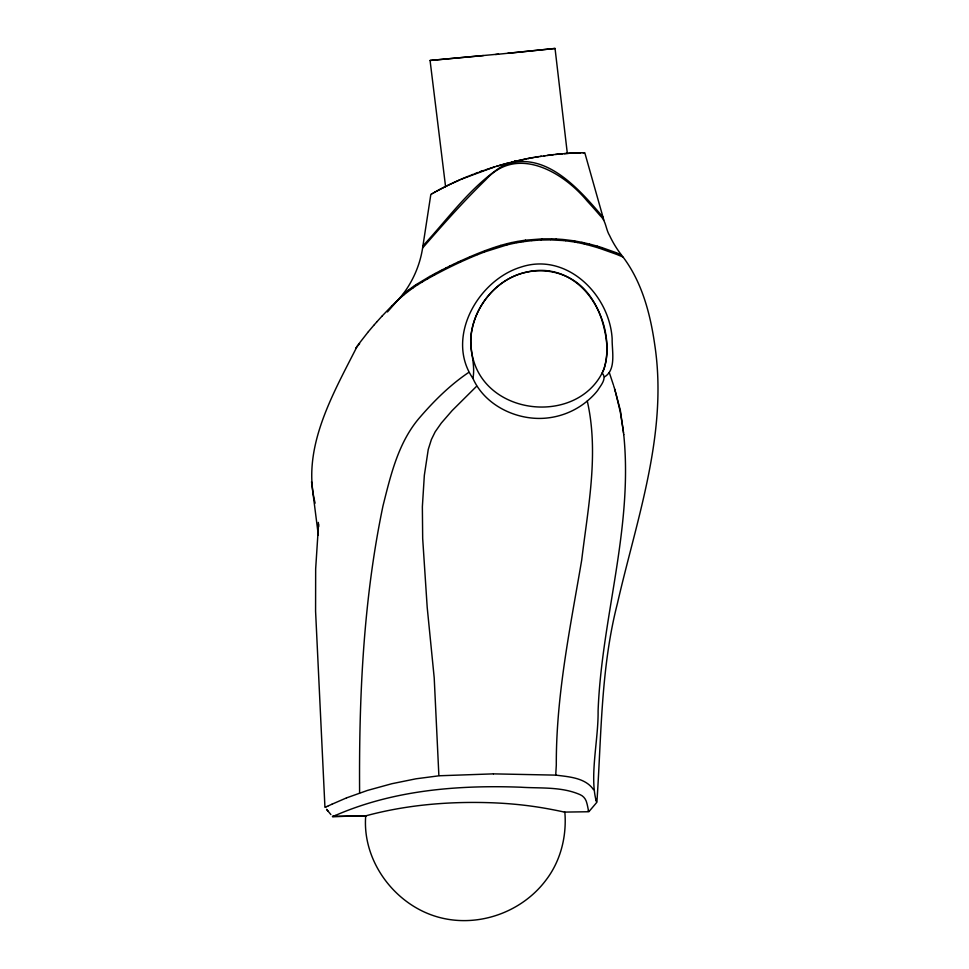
<?xml version="1.0" encoding="UTF-8"?>
<svg xmlns="http://www.w3.org/2000/svg" width="969" height="969" viewBox="0 0 969 969"><rect width="100%" height="100%" fill="white"/><g stroke="black" fill="none" stroke-linecap="round" stroke-linejoin="round"><path stroke-width="1.45" d="M318.559 524.168L315.664 568.851L315.579 611.257L324.942 807.347L326.056 806.838M601.906 320.097C607.054 337.03 609.998 356.459 602.173 373.017C607.284 378.516 600.683 385.48 597.582 390.543C594.542 394.468 590.957 397.956 587.153 401.13C576.216 410.25 562.626 416.089 548.502 417.845C518.948 421.685 485.251 406.35 472.945 378.407C475.936 362.418 468.027 346.829 471.697 330.877C473.078 323.04 475.84 315.482 479.631 308.505C487.322 294.503 499.301 282.633 514.006 276.177C531.896 268.207 553.481 268.994 570.608 278.575M432.041 193.715L430.842 194.381L422.641 247.785C420.037 264.888 412.964 281.276 402.365 294.951L387.455 311.945M604.62 376.796C616.575 369.819 611.827 350.245 612.154 338.859C609.622 294.782 566.817 252.073 521.237 266.996C477.814 280.029 445.025 338.011 472.945 378.407M357.488 345.667C333.348 393.462 301.202 447.775 315.119 503.165M358.033 344.928L368.329 331.737M368.45 331.592L373.792 325.318M374.058 325.015L376.614 322.108M355.696 348.162L359.632 343.668M376.711 321.999L381.931 316.221M382.065 316.076L391.561 306.192M391.621 306.131L395.994 301.892M422.993 245.763C448.417 218.425 471.079 185.83 503.165 165.517C544.312 148.79 578.856 188.701 603.021 217.213M396.079 301.819L400.161 298.077M476.663 386.207L452.123 410.602L441.295 423.09L435.166 431.835L431.387 439.551L428.25 449.459L424.337 475.331L422.363 506.751L422.678 538.449L427.196 607.309L434.209 677.852L438.884 775.818L416.016 778.797L391.876 783.715L367.517 790.413L346.527 797.887M400.258 297.992L403.819 294.927M402.462 294.879L403.698 293.837M404.025 294.758L410.456 289.743M404.025 293.559L405.514 292.347M405.611 292.275L408.179 290.264M408.458 290.058L410.505 288.532M410.783 289.513L413.085 287.878M411.147 288.059L414.308 285.843M422.702 247.882C442.785 224.82 463.57 201.273 485.723 179.798C517.01 144.805 563.195 172.01 587.178 201.031C591.611 205.84 595.959 210.745 600.211 215.712C606.109 220.787 605.71 229.29 609.634 235.637C612.808 242.395 616.72 248.815 621.262 254.738C641.49 280.198 650.175 312.914 654.717 344.576C668.21 432.998 636.803 518.56 617.41 603.517C600.707 668.392 601.47 735.871 596.88 802.271L588.837 811.743L564.406 812.095M413.182 287.805L416.185 285.77M414.49 285.722L416.21 284.571M416.282 284.523L429.606 276.528M468.705 372.435C449.737 385.19 433.397 401.541 418.596 418.85C398.041 443.414 390.58 475.634 382.973 505.951C363.302 600.126 358.905 697.014 359.608 792.993M417.033 285.213L417.809 284.716M417.918 284.644L422.448 281.834M422.557 281.773L427.62 278.818M427.704 278.781L431.92 276.431M431.992 193.727L433.373 192.964M433.3 193.001L433.906 192.661M433.833 192.71L434.487 192.346M429.655 276.504L431.871 275.281M434.403 192.395L435.747 191.644M434.996 192.056L437.14 190.893M432.029 276.371L434.584 274.99M436.304 191.353L437.867 190.505M432.622 274.869L435.202 273.488M434.924 274.796L445.146 269.479M437.722 190.578L441.028 188.834M435.36 273.403L440.205 270.86M438.46 190.178L444.565 187.017M440.459 270.726L442.252 269.806M441.707 188.483L445.91 186.339M498.563 54.119L430.066 60.466L445.558 186.52M442.336 269.757L444.747 268.546M445.401 269.346L453.104 265.542M445.352 268.231L446.067 267.88M445.498 186.557L446.455 186.072M445.316 186.642L448.393 185.115M446.164 267.832L449.955 265.954M446.709 185.939L447.412 185.6M447.823 185.394L449.386 184.631M450.052 265.906L454.425 263.798M448.744 184.946L451.639 183.553M453.31 265.445L460.566 262.018M449.798 184.437L463.776 178.114M454.497 263.762L458.216 262.005M452.305 183.238L453.02 182.911M458.313 261.969L460.578 260.915M453.746 182.56L456.993 181.07M460.893 260.782L470.122 256.688M460.917 261.86L471.188 257.318M457.84 180.694L459.73 179.859M331.979 804.209L346.466 797.911M331.858 804.27L328.418 805.808M328.103 805.942L325.984 806.874M460.881 179.35L493.984 167.068M507.744 53.331L555.043 48.45L567.325 153.405M470.365 256.591L477.475 253.624M471.503 257.185L477.523 254.69M464.854 177.654L465.956 177.194M467.094 176.721L468.245 176.261M477.669 253.551L484.488 250.874M477.729 254.605L484.452 251.988M469.42 175.777L470.619 175.304M366.403 815.728L332.512 816.552L334.644 815.741M471.83 174.82L473.078 174.335M335.262 815.498C393.559 790.074 457.913 784.902 520.777 787.216C540.508 788.5 561.657 786.477 580.213 794.713C583.738 796.239 586.063 799.486 586.839 803.156C587.287 804.246 589.116 813.815 588.365 810.593M335.322 815.474L332.912 816.395M474.338 173.851L478.226 172.397M484.815 250.741L494.093 247.446M484.718 251.892L506.92 244.915M479.57 171.913L483.676 170.447M480.915 171.416L482.296 170.932M485.081 169.963L498.211 165.784M494.905 247.18L500.67 245.399M496.625 166.256L508.786 162.865M365.713 815.862C362.261 858.207 390.846 899.595 430.297 914.518C471.431 930.095 520.159 914.893 546.25 879.743C560.821 860.545 566.804 836.029 564.854 812.192C563.704 811.937 562.553 811.695 561.39 811.441C557.49 810.605 553.578 809.83 549.641 809.103C530.564 805.518 511.196 803.483 491.792 802.768C449.446 801.254 406.701 804.767 365.713 815.862L332.512 816.552M500.876 245.339L507.296 243.594M499.301 165.469L507.429 163.216M508.798 162.865L516.211 161.048M511.559 162.162L526.688 158.783M506.969 244.903L508.907 244.43M507.55 243.534L511.814 242.541M514.224 161.508L515.605 161.181M514.781 161.375L528.044 158.516M508.967 244.418L514.2 243.267M511.85 242.541L516.962 241.511M514.26 243.255L516.501 242.819M530.782 158.008L527.887 158.553L533.544 157.499M517.01 242.722L520.716 242.08M517.313 241.438L525.452 240.179M532.102 157.765L536.232 157.039M534.767 157.293L538.861 156.615M537.407 156.845L553.723 154.616M520.765 242.068L523.03 241.729M554.983 48.462L495.607 54.506M540.133 156.421L541.392 156.227M523.09 241.717L531.811 240.663M543.839 155.864L545.087 155.694M547.376 155.379L552.73 154.725M525.501 240.179L542.252 238.871M553.529 154.64L559.137 154.071M555.6 154.422L558.192 154.156M483.422 55.56L430.066 60.466M558.992 154.083L562.504 153.768M531.908 240.651L533.98 240.469M559.767 154.01L569.057 153.296M439.611 775.757L493.33 773.868M534.089 240.469L535.215 240.373M564.212 153.635L565.581 153.526M535.324 240.373L537.238 240.239M565.969 153.502L566.623 153.453M566.901 153.441L570.789 153.199M537.335 240.227L541.162 240.033M569.711 153.259L573.987 153.029M571.395 153.163L576.131 152.945M574.52 153.005L577.439 152.896M576.591 152.92L578.045 152.872M541.271 240.033L550.368 239.888M577.863 152.884L578.638 152.86M578.457 152.86L579.208 152.836M579.026 152.848L579.741 152.823M579.571 152.823L580.746 152.799M542.301 238.871L551.446 238.834M580.092 152.811L583.096 152.751M582.975 152.751L584.234 152.727M583.81 152.739L584.779 152.727L603.82 220.06M493.5 773.868L555.734 775.127L556.303 765.001C556.049 695.706 570.147 628.069 581.691 560.155C587.953 507.72 599.145 453.419 587.275 401.033M550.949 239.9L563.098 240.53M551.785 238.834L556.145 239.004M556.218 239.004L563.025 239.476M556.085 775.164C569.082 776.811 585.555 777.816 593.512 789.687M563.28 240.542L565.642 240.784M563.461 239.525L572.727 240.663M565.823 240.797L574.774 242.044M572.861 240.687L574.702 240.978M574.835 241.002L581.86 242.311M574.92 242.068L577.524 242.541M577.597 242.553L584.198 243.958M581.969 242.335L584.028 242.783M584.089 242.795L589.358 244.031M584.271 243.97L586.887 244.624M589.588 244.079L597.219 246.138M586.96 244.636L596.807 247.422M597.243 246.15L599.29 246.768M596.916 247.458L599.484 248.27M599.811 246.925L601.967 247.628M599.508 248.282L616.066 254.157M601.979 247.628L615.787 252.534M616.587 254.362L622.788 256.918M616.211 252.691L621.008 254.702M571.528 279.108C586.451 287.66 596.189 303.043 601.555 319.043M330.877 814.566L326.577 809.321L327.97 811.017M623.697 434.221C633.363 527.633 601.567 618.174 598.091 710.943C598.515 739.759 589.261 776.448 596.444 801.86M609.283 372.508L613.425 384.996M614.491 388.521L620.33 410.178L623.733 434.548M613.643 385.698L614.285 387.818M614.588 388.872L615.472 391.924M473.078 358.784C488.328 417.421 580.249 424.785 604.05 368.971C617.822 321.708 580.831 258.735 526.131 272.241C489.272 280.198 462.734 321.89 473.005 358.53M615.654 392.602L615.848 393.281M616.03 393.971L620.33 412.188L623.188 429.909M595.971 798.904L596.165 800.224M311.521 481.726L318.317 535.094M623.273 430.563L623.358 431.229M623.43 431.895L623.515 432.549M318.304 522.412L318.631 526.518"/></g></svg>
